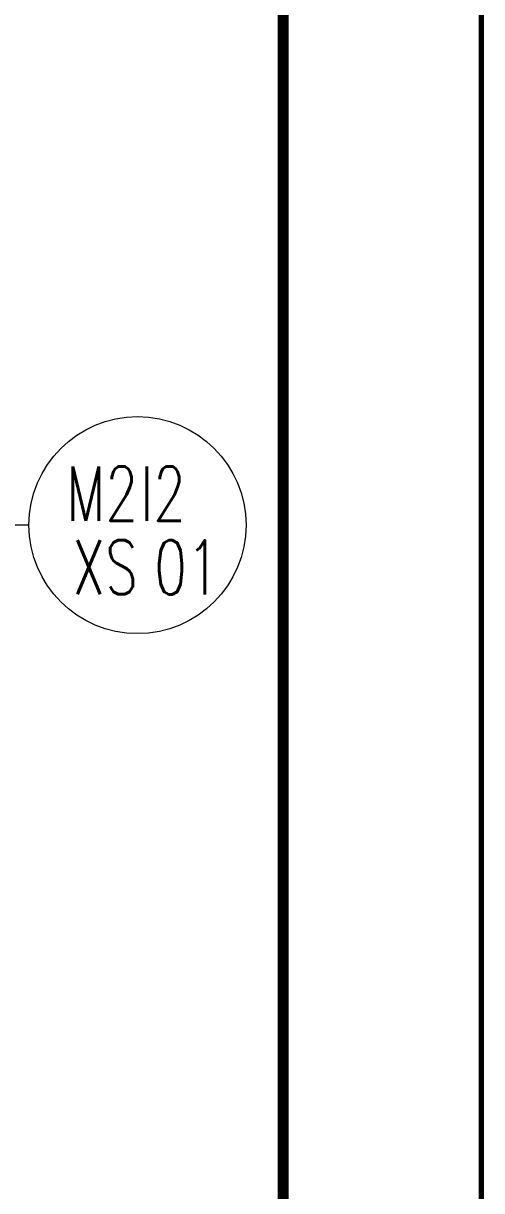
# Model space of a CAD drawing. Header units: inches. Extents: x 10149 to 11899, y 21917 to 23140.
# Drawn here: x 11869.9 to 11891, y 22580.2 to 22634 of the extents above; entities that cross this region are included whole.
import ezdxf
from ezdxf.enums import TextEntityAlignment as Align

# ---------------------------------------------------------------- set-up
doc = ezdxf.new("R2010")
doc.units = ezdxf.units.IN
doc.header["$MEASUREMENT"] = 0
doc.linetypes.add('DASHDOT', pattern=[25.4, 12.7, -6.35, 0, -6.35])
doc.layers.add('31 Equipment', color=7, linetype='Continuous', lineweight=9)
doc.layers.add('Pipe-process', color=30, linetype='Continuous', lineweight=70)
for name, color, linetype in [('MATERIEL-DIVERS', 7, 'Continuous'), ('OTHER MATERIAL', 7, 'Continuous'), ('REPERES', 7, 'Continuous'), ('TEXTES', 7, 'Continuous')]:
    doc.layers.add(name, color=color, linetype=linetype)
doc.layers.get('REPERES').off()
doc.styles.add('ROMANS', font='ROMANS.SHX')

# ---------------------------------------------------------------- blocks, each defined once
blk = doc.blocks.new('REPINS2')
at = {"layer": 'TEXTES', "style": 'ROMANS', "width": 0.7}
for tag, p in [('ZONE', (-3.35, 0.8)), ('SOUSZONE', (0.05, 0.8)), ('NUM', (0.7, -2.6))]:
    blk.add_attdef(tag, p, '', height=2.5, dxfattribs=at)
blk.add_attdef('ELEMENT', text='', height=2.5, dxfattribs=at).set_placement((-1.56, -2.591), align=Align.CENTER)
blk = doc.blocks.new('APV-INS-M-L-LE1')
at = {"layer": '31 Equipment', "color": 7}
blk.add_line((0, -5), (0, -10), dxfattribs=at)
blk.add_circle((0, 0), 5, dxfattribs=at)

msp = doc.modelspace()

# ---------------------------------------------------------------- linework, layer by layer
at = {"layer": 'MATERIEL-DIVERS', "linetype": 'DASHDOT', "const_width": 0.5}
msp.add_lwpolyline([(11800.88, 22648.863), (11881.871, 22649.7), (11881.871, 22537.66), (11800.88, 22536.824)], close=True, dxfattribs=at)
at = {"layer": 'Pipe-process'}
msp.add_lwpolyline([(11275.843, 22225.193), (11275.843, 22179.735), (11255.898, 22179.735), (11255.898, 22158.122), (11891.009, 22158.122), (11891.009, 22745.673), (11692.034, 22745.673)], dxfattribs=at)

# ---------------------------------------------------------------- block references
at = {"layer": 'OTHER MATERIAL', "rotation": 270}
msp.add_blockref('APV-INS-M-L-LE1', (11875.157, 22610.845), dxfattribs=at)
at = {"layer": 'REPERES'}
msp.add_blockref('REPINS2', (11875.231, 22610.249), dxfattribs=at).add_auto_attribs({'ZONE': 'M2  ', 'SOUSZONE': 'I2', 'NUM': '01', 'ELEMENT': 'XS'})

doc.saveas('drawing.dxf')
